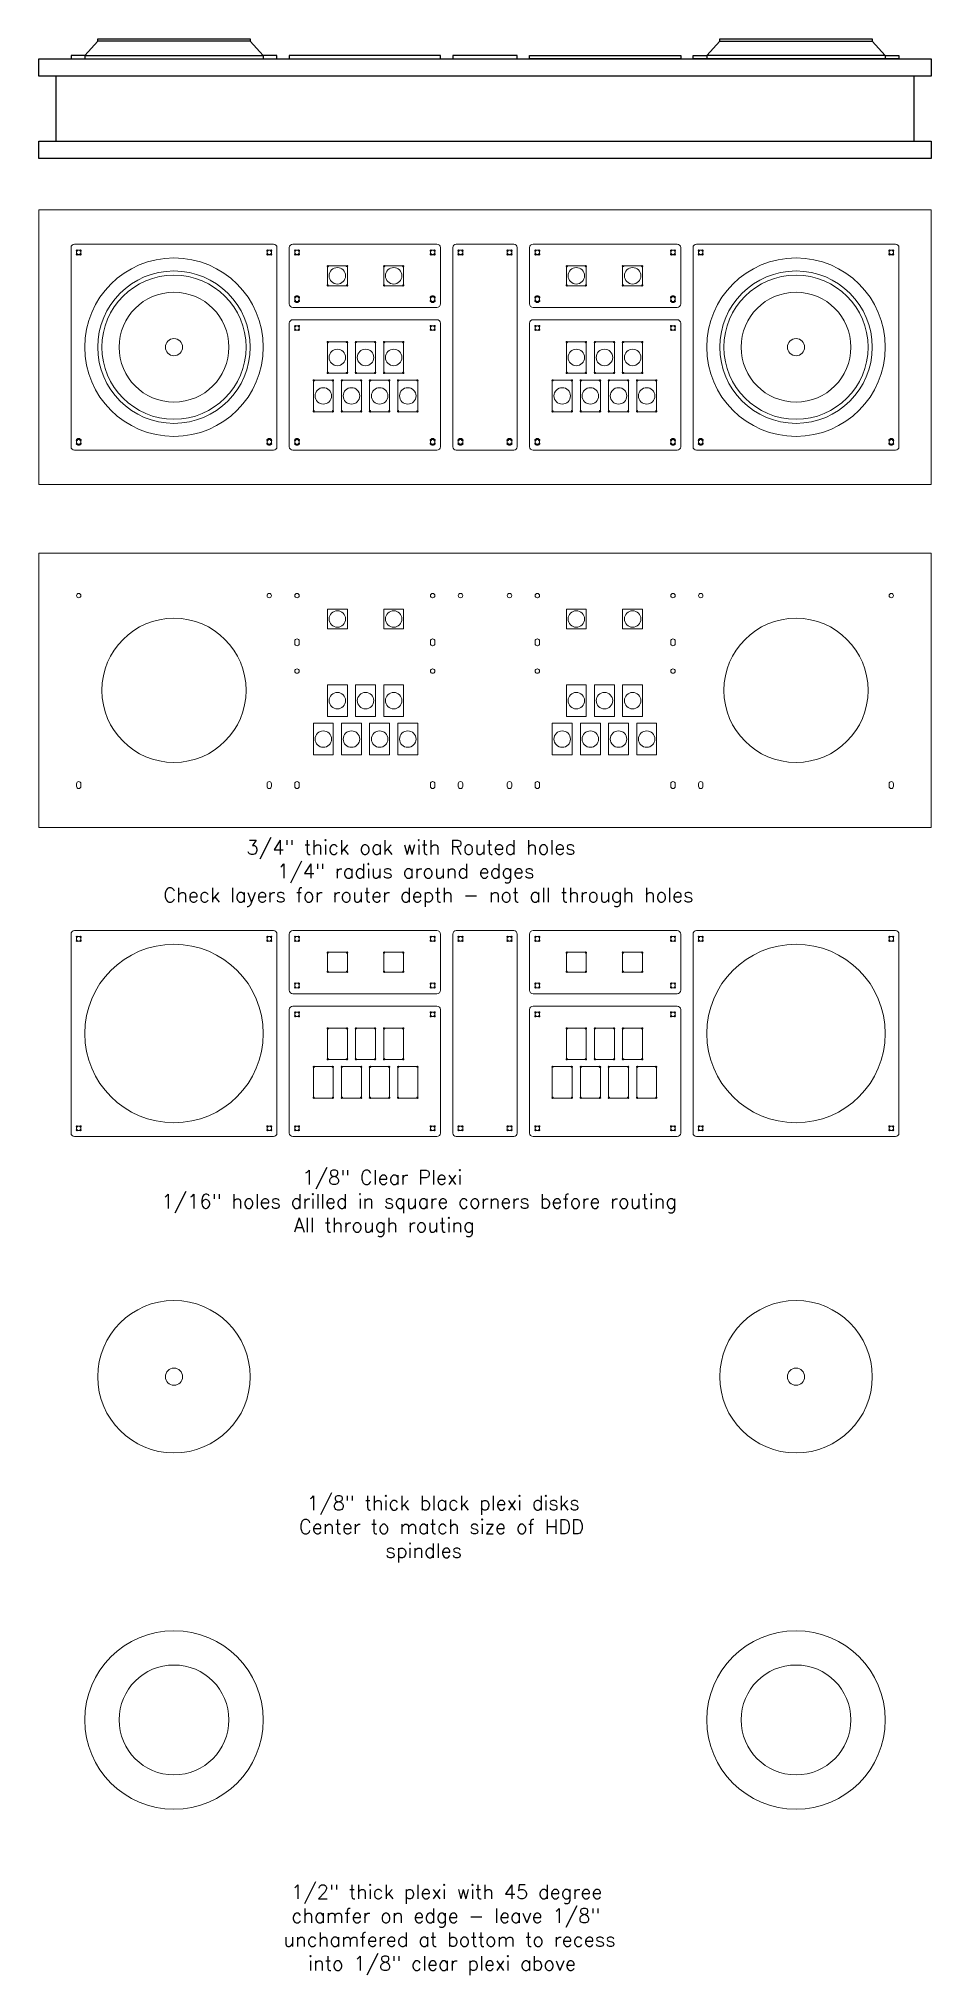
# Model space of a CAD drawing. Header units: inches. Extents: x 0 to 1300, y -2172 to 649.
import ezdxf

# ---------------------------------------------------------------- set-up
doc = ezdxf.new("R2010")
doc.units = ezdxf.units.IN
doc.header["$LTSCALE"] = 25.4
for name, color, linetype, lineweight in [('Plexi-Edges-0.125', 6, 'Continuous', 0), ('Plexi-Through-Drill', 4, 'Continuous', 0), ('Plexi-Through-Routing', 1, 'Continuous', 0), ('Plexi-Under-Wiki-Disk-0.5-Thick-Rout-45-on-edges-Leave-0.125-lip-for-recess', 3, 'Continuous', 0), ('Plexi-Wiki-Disk-Edges-Black-0.125', 8, 'Continuous', 0), ('Wood-Outside-Edge - Corner Round Router', 7, 'Continuous', 0), ('Wood-Rout-0.0625-Deep', 5, 'Continuous', 0), ('Wood-Routing-Through', 2, 'Continuous', 0), ('Wood_Rout-0.125-Deep', 136, 'Continuous', 0)]:
    doc.layers.add(name, color=color, linetype=linetype, lineweight=lineweight)
doc.styles.get("Standard").update_dxf_attribs({"font": 'romans__.ttf'})

msp = doc.modelspace()

# ---------------------------------------------------------------- linework, layer by layer
for p, q in [((67, 625), (327, 625)), ((67, 625), (67, 620)), ((327, 625), (327, 620)), ((1233, 625), (973, 625)), ((973, 625), (973, 620)), ((1233, 625), (1233, 620))]:
    msp.add_line(p, q)
for points in [[(86, 646), (86, 649.375), (308, 649.375), (308, 646)], [(992, 646), (992, 649.375), (1214, 649.375), (1214, 646)]]:
    msp.add_lwpolyline(points)
for points in [[(347, 620), (347, 625), (327, 625), (308, 646), (86, 646), (67, 625), (47, 625), (47, 620)], [(585, 620), (585, 625), (365, 625), (365, 620)], [(697, 620), (697, 625), (603, 625), (603, 620)], [(715, 620), (715, 625), (935, 625), (935, 620)], [(953, 620), (953, 625), (973, 625), (992, 646), (1214, 646), (1233, 625), (1253, 625), (1253, 620)], [(1300, 620), (1300, 595), (0, 595), (0, 620)], [(1275, 500), (1275, 595), (25, 595), (25, 500)], [(1300, 500), (1300, 475), (0, 475), (0, 500)]]:
    msp.add_lwpolyline(points, close=True)
at = {"layer": 'Plexi-Edges-0.125'}
for points in [[(47, 55), (47, 345, -0.41421356), (52, 350), (342, 350, -0.41421356), (347, 345), (347, 55, -0.41421356), (342, 50), (52, 50, -0.41421356)], [(580, 258), (370, 258, -0.41421356), (365, 263), (365, 345, -0.41421356), (370, 350), (580, 350, -0.41421356), (585, 345), (585, 263, -0.41421356)], [(697, 345), (697, 55, -0.41421356), (692, 50), (608, 50, -0.41421356), (603, 55), (603, 345, -0.41421356), (608, 350), (692, 350, -0.41421356)], [(720, 258), (930, 258, 0.41421356), (935, 263), (935, 345, 0.41421356), (930, 350), (720, 350, 0.41421356), (715, 345), (715, 263, 0.41421356)], [(1253, 55), (1253, 345, 0.41421356), (1248, 350), (958, 350, 0.41421356), (953, 345), (953, 55, 0.41421356), (958, 50), (1248, 50, 0.41421356)], [(365, 235), (365, 55, 0.41421356), (370, 50), (580, 50, 0.41421356), (585, 55), (585, 235, 0.41421356), (580, 240), (370, 240, 0.41421356)], [(935, 235), (935, 55, -0.41421356), (930, 50), (720, 50, -0.41421356), (715, 55), (715, 235, -0.41421356), (720, 240), (930, 240, -0.41421356)], [(47, -945), (47, -655, -0.41421356), (52, -650), (342, -650, -0.41421356), (347, -655), (347, -945, -0.41421356), (342, -950), (52, -950, -0.41421356)], [(580, -742), (370, -742, -0.41421356), (365, -737), (365, -655, -0.41421356), (370, -650), (580, -650, -0.41421356), (585, -655), (585, -737, -0.41421356)], [(697, -655), (697, -945, -0.41421356), (692, -950), (608, -950, -0.41421356), (603, -945), (603, -655, -0.41421356), (608, -650), (692, -650, -0.41421356)], [(720, -742), (930, -742, 0.41421356), (935, -737), (935, -655, 0.41421356), (930, -650), (720, -650, 0.41421356), (715, -655), (715, -737, 0.41421356)], [(1253, -945), (1253, -655, 0.41421356), (1248, -650), (958, -650, 0.41421356), (953, -655), (953, -945, 0.41421356), (958, -950), (1248, -950, 0.41421356)], [(365, -765), (365, -945, 0.41421356), (370, -950), (580, -950, 0.41421356), (585, -945), (585, -765, 0.41421356), (580, -760), (370, -760, 0.41421356)], [(935, -765), (935, -945, -0.41421356), (930, -950), (720, -950, -0.41421356), (715, -945), (715, -765, -0.41421356), (720, -760), (930, -760, -0.41421356)]]:
    msp.add_lwpolyline(points, format="xyb", close=True, dxfattribs=at)
at = {"layer": 'Plexi-Through-Drill'}
for centre in [(55.5, 340.75), (61, 340.75), (333, 340.75), (338.5, 340.75), (373.5, 340.75), (379, 340.75), (571, 340.75), (576.5, 340.75), (611.5, 340.75), (617, 340.75), (683, 340.75), (688.5, 340.75), (723.5, 340.75), (729, 340.75), (921, 340.75), (926.5, 340.75), (961.5, 340.75), (967, 340.75), (1239, 340.75), (1244.5, 340.75), (55.5, 335.25), (61, 335.25), (333, 335.25), (338.5, 335.25), (373.5, 335.25), (379, 335.25), (421, 318), (449, 318), (503, 318), (531, 318), (571, 335.25), (576.5, 335.25), (611.5, 335.25), (617, 335.25), (683, 335.25), (688.5, 335.25), (723.5, 335.25), (729, 335.25), (769, 318), (797, 318), (851, 318), (879, 318), (921, 335.25), (926.5, 335.25), (961.5, 335.25), (967, 335.25), (1239, 335.25), (1244.5, 335.25), (421, 290), (449, 290), (503, 290), (531, 290), (769, 290), (797, 290), (851, 290), (879, 290), (373.5, 272.75), (373.5, 267.25), (379, 272.75), (379, 267.25), (571, 272.75), (571, 267.25), (576.5, 272.75), (576.5, 267.25), (723.5, 272.75), (723.5, 267.25), (729, 272.75), (729, 267.25), (921, 272.75), (921, 267.25), (926.5, 272.75), (926.5, 267.25), (373.5, 230.75), (373.5, 225.25), (379, 230.75), (379, 225.25), (571, 230.75), (571, 225.25), (576.5, 230.75), (576.5, 225.25), (723.5, 230.75), (723.5, 225.25), (729, 230.75), (729, 225.25), (921, 230.75), (921, 225.25), (926.5, 230.75), (926.5, 225.25), (421, 207.5), (449, 207.5), (462, 207.5), (490, 207.5), (503, 207.5), (531, 207.5), (769, 207.5), (797, 207.5), (810, 207.5), (838, 207.5), (851, 207.5), (879, 207.5), (400.5, 151.5), (421, 162.5), (428.5, 151.5), (441.5, 151.5), (449, 162.5), (462, 162.5), (469.5, 151.5), (482.5, 151.5), (490, 162.5), (503, 162.5), (510.5, 151.5), (523.5, 151.5), (531, 162.5), (551.5, 151.5), (748.5, 151.5), (769, 162.5), (776.5, 151.5), (789.5, 151.5), (797, 162.5), (810, 162.5), (817.5, 151.5), (830.5, 151.5), (838, 162.5), (851, 162.5), (858.5, 151.5), (871.5, 151.5), (879, 162.5), (899.5, 151.5), (400.5, 106.5), (428.5, 106.5), (441.5, 106.5), (469.5, 106.5), (482.5, 106.5), (510.5, 106.5), (523.5, 106.5), (551.5, 106.5), (748.5, 106.5), (776.5, 106.5), (789.5, 106.5), (817.5, 106.5), (830.5, 106.5), (858.5, 106.5), (871.5, 106.5), (899.5, 106.5), (55.5, 64.75), (55.5, 59.25), (61, 64.75), (61, 59.25), (333, 64.75), (333, 59.25), (338.5, 64.75), (338.5, 59.25), (373.5, 64.75), (373.5, 59.25), (379, 64.75), (379, 59.25), (571, 64.75), (571, 59.25), (576.5, 64.75), (576.5, 59.25), (611.5, 64.75), (611.5, 59.25), (617, 64.75), (617, 59.25), (683, 64.75), (683, 59.25), (688.5, 64.75), (688.5, 59.25), (723.5, 64.75), (723.5, 59.25), (729, 64.75), (729, 59.25), (921, 64.75), (921, 59.25), (926.5, 64.75), (926.5, 59.25), (961.5, 64.75), (961.5, 59.25), (967, 64.75), (967, 59.25), (1239, 64.75), (1239, 59.25), (1244.5, 64.75), (1244.5, 59.25), (55.5, -659.25), (55.5, -664.75), (61, -659.25), (61, -664.75), (333, -659.25), (333, -664.75), (338.5, -659.25), (338.5, -664.75), (373.5, -659.25), (373.5, -664.75), (379, -659.25), (379, -664.75), (571, -659.25), (571, -664.75), (576.5, -659.25), (576.5, -664.75), (611.5, -659.25), (611.5, -664.75), (617, -659.25), (617, -664.75), (683, -659.25), (683, -664.75), (688.5, -659.25), (688.5, -664.75), (723.5, -659.25), (723.5, -664.75), (729, -659.25), (729, -664.75), (921, -659.25), (921, -664.75), (926.5, -659.25), (926.5, -664.75), (961.5, -659.25), (961.5, -664.75), (967, -659.25), (967, -664.75), (1239, -659.25), (1239, -664.75), (1244.5, -659.25), (1244.5, -664.75), (421, -682), (449, -682), (503, -682), (531, -682), (769, -682), (797, -682), (851, -682), (879, -682), (373.5, -727.25), (373.5, -732.75), (379, -727.25), (379, -732.75), (421, -710), (449, -710), (503, -710), (531, -710), (571, -727.25), (571, -732.75), (576.5, -727.25), (576.5, -732.75), (723.5, -727.25), (723.5, -732.75), (729, -727.25), (729, -732.75), (769, -710), (797, -710), (851, -710), (879, -710), (921, -727.25), (921, -732.75), (926.5, -727.25), (926.5, -732.75), (373.5, -769.25), (373.5, -774.75), (379, -769.25), (379, -774.75), (571, -769.25), (571, -774.75), (576.5, -769.25), (576.5, -774.75), (723.5, -769.25), (723.5, -774.75), (729, -769.25), (729, -774.75), (921, -769.25), (921, -774.75), (926.5, -769.25), (926.5, -774.75), (421, -792.5), (449, -792.5), (462, -792.5), (490, -792.5), (503, -792.5), (531, -792.5), (769, -792.5), (797, -792.5), (810, -792.5), (838, -792.5), (851, -792.5), (879, -792.5), (421, -837.5), (449, -837.5), (462, -837.5), (490, -837.5), (503, -837.5), (531, -837.5), (769, -837.5), (797, -837.5), (810, -837.5), (838, -837.5), (851, -837.5), (879, -837.5), (400.5, -848.5), (428.5, -848.5), (441.5, -848.5), (469.5, -848.5), (482.5, -848.5), (510.5, -848.5), (523.5, -848.5), (551.5, -848.5), (748.5, -848.5), (776.5, -848.5), (789.5, -848.5), (817.5, -848.5), (830.5, -848.5), (858.5, -848.5), (871.5, -848.5), (899.5, -848.5), (400.5, -893.5), (428.5, -893.5), (441.5, -893.5), (469.5, -893.5), (482.5, -893.5), (510.5, -893.5), (523.5, -893.5), (551.5, -893.5), (748.5, -893.5), (776.5, -893.5), (789.5, -893.5), (817.5, -893.5), (830.5, -893.5), (858.5, -893.5), (871.5, -893.5), (899.5, -893.5), (55.5, -935.25), (55.5, -940.75), (61, -935.25), (61, -940.75), (333, -935.25), (333, -940.75), (338.5, -935.25), (338.5, -940.75), (373.5, -935.25), (373.5, -940.75), (379, -935.25), (379, -940.75), (571, -935.25), (571, -940.75), (576.5, -935.25), (576.5, -940.75), (611.5, -935.25), (611.5, -940.75), (617, -935.25), (617, -940.75), (683, -935.25), (683, -940.75), (688.5, -935.25), (688.5, -940.75), (723.5, -935.25), (723.5, -940.75), (729, -935.25), (729, -940.75), (921, -935.25), (921, -940.75), (926.5, -935.25), (926.5, -940.75), (961.5, -935.25), (961.5, -940.75), (967, -935.25), (967, -940.75), (1239, -935.25), (1239, -940.75), (1244.5, -935.25), (1244.5, -940.75)]:
    msp.add_circle(centre, 1, dxfattribs=at)
at = {"layer": 'Plexi-Through-Routing'}
for points in [[(55, 334.75), (55, 341.25), (61.5, 341.25), (61.5, 334.75)], [(339, 334.75), (339, 341.25), (332.5, 341.25), (332.5, 334.75)], [(373, 334.75), (373, 341.25), (379.5, 341.25), (379.5, 334.75)], [(577, 334.75), (577, 341.25), (570.5, 341.25), (570.5, 334.75)], [(611, 334.75), (611, 341.25), (617.5, 341.25), (617.5, 334.75)], [(689, 334.75), (689, 341.25), (682.5, 341.25), (682.5, 334.75)], [(723, 334.75), (723, 341.25), (729.5, 341.25), (729.5, 334.75)], [(927, 334.75), (927, 341.25), (920.5, 341.25), (920.5, 334.75)], [(961, 334.75), (961, 341.25), (967.5, 341.25), (967.5, 334.75)], [(1245, 334.75), (1245, 341.25), (1238.5, 341.25), (1238.5, 334.75)], [(420.5, 289.5), (420.5, 318.5), (449.5, 318.5), (449.5, 289.5)], [(502.5, 289.5), (502.5, 318.5), (531.5, 318.5), (531.5, 289.5)], [(797.5, 289.5), (797.5, 318.5), (768.5, 318.5), (768.5, 289.5)], [(879.5, 289.5), (879.5, 318.5), (850.5, 318.5), (850.5, 289.5)], [(373, 273.25), (373, 266.75), (379.5, 266.75), (379.5, 273.25)], [(577, 273.25), (577, 266.75), (570.5, 266.75), (570.5, 273.25)], [(723, 273.25), (723, 266.75), (729.5, 266.75), (729.5, 273.25)], [(927, 273.25), (927, 266.75), (920.5, 266.75), (920.5, 273.25)], [(373, 224.75), (373, 231.25), (379.5, 231.25), (379.5, 224.75)], [(577, 224.75), (577, 231.25), (570.5, 231.25), (570.5, 224.75)], [(723, 224.75), (723, 231.25), (729.5, 231.25), (729.5, 224.75)], [(927, 224.75), (927, 231.25), (920.5, 231.25), (920.5, 224.75)], [(449.5, 208), (420.5, 208), (420.5, 162), (449.5, 162)], [(490.5, 208), (461.5, 208), (461.5, 162), (490.5, 162)], [(531.5, 208), (502.5, 208), (502.5, 162), (531.5, 162)], [(768.5, 208), (797.5, 208), (797.5, 162), (768.5, 162)], [(809.5, 208), (838.5, 208), (838.5, 162), (809.5, 162)], [(850.5, 208), (879.5, 208), (879.5, 162), (850.5, 162)], [(429, 152), (400, 152), (400, 106), (429, 106)], [(470, 152), (441, 152), (441, 106), (470, 106)], [(511, 152), (482, 152), (482, 106), (511, 106)], [(552, 152), (523, 152), (523, 106), (552, 106)], [(748, 152), (777, 152), (777, 106), (748, 106)], [(789, 152), (818, 152), (818, 106), (789, 106)], [(830, 152), (859, 152), (859, 106), (830, 106)], [(871, 152), (900, 152), (900, 106), (871, 106)], [(55, 65.25), (55, 58.75), (61.5, 58.75), (61.5, 65.25)], [(339, 65.25), (339, 58.75), (332.5, 58.75), (332.5, 65.25)], [(373, 65.25), (373, 58.75), (379.5, 58.75), (379.5, 65.25)], [(577, 65.25), (577, 58.75), (570.5, 58.75), (570.5, 65.25)], [(611, 65.25), (611, 58.75), (617.5, 58.75), (617.5, 65.25)], [(689, 65.25), (689, 58.75), (682.5, 58.75), (682.5, 65.25)], [(723, 65.25), (723, 58.75), (729.5, 58.75), (729.5, 65.25)], [(927, 65.25), (927, 58.75), (920.5, 58.75), (920.5, 65.25)], [(961, 65.25), (961, 58.75), (967.5, 58.75), (967.5, 65.25)], [(1245, 65.25), (1245, 58.75), (1238.5, 58.75), (1238.5, 65.25)], [(55, -665.25), (55, -658.75), (61.5, -658.75), (61.5, -665.25)], [(339, -665.25), (339, -658.75), (332.5, -658.75), (332.5, -665.25)], [(373, -665.25), (373, -658.75), (379.5, -658.75), (379.5, -665.25)], [(577, -665.25), (577, -658.75), (570.5, -658.75), (570.5, -665.25)], [(611, -665.25), (611, -658.75), (617.5, -658.75), (617.5, -665.25)], [(689, -665.25), (689, -658.75), (682.5, -658.75), (682.5, -665.25)], [(723, -665.25), (723, -658.75), (729.5, -658.75), (729.5, -665.25)], [(927, -665.25), (927, -658.75), (920.5, -658.75), (920.5, -665.25)], [(961, -665.25), (961, -658.75), (967.5, -658.75), (967.5, -665.25)], [(1245, -665.25), (1245, -658.75), (1238.5, -658.75), (1238.5, -665.25)], [(420.5, -710.5), (420.5, -681.5), (449.5, -681.5), (449.5, -710.5)], [(502.5, -710.5), (502.5, -681.5), (531.5, -681.5), (531.5, -710.5)], [(797.5, -710.5), (797.5, -681.5), (768.5, -681.5), (768.5, -710.5)], [(879.5, -710.5), (879.5, -681.5), (850.5, -681.5), (850.5, -710.5)], [(373, -726.75), (373, -733.25), (379.5, -733.25), (379.5, -726.75)], [(577, -726.75), (577, -733.25), (570.5, -733.25), (570.5, -726.75)], [(723, -726.75), (723, -733.25), (729.5, -733.25), (729.5, -726.75)], [(927, -726.75), (927, -733.25), (920.5, -733.25), (920.5, -726.75)], [(373, -775.25), (373, -768.75), (379.5, -768.75), (379.5, -775.25)], [(577, -775.25), (577, -768.75), (570.5, -768.75), (570.5, -775.25)], [(723, -775.25), (723, -768.75), (729.5, -768.75), (729.5, -775.25)], [(927, -775.25), (927, -768.75), (920.5, -768.75), (920.5, -775.25)], [(449.5, -792), (420.5, -792), (420.5, -838), (449.5, -838)], [(490.5, -792), (461.5, -792), (461.5, -838), (490.5, -838)], [(531.5, -792), (502.5, -792), (502.5, -838), (531.5, -838)], [(768.5, -792), (797.5, -792), (797.5, -838), (768.5, -838)], [(809.5, -792), (838.5, -792), (838.5, -838), (809.5, -838)], [(850.5, -792), (879.5, -792), (879.5, -838), (850.5, -838)], [(429, -848), (400, -848), (400, -894), (429, -894)], [(470, -848), (441, -848), (441, -894), (470, -894)], [(511, -848), (482, -848), (482, -894), (511, -894)], [(552, -848), (523, -848), (523, -894), (552, -894)], [(748, -848), (777, -848), (777, -894), (748, -894)], [(789, -848), (818, -848), (818, -894), (789, -894)], [(830, -848), (859, -848), (859, -894), (830, -894)], [(871, -848), (900, -848), (900, -894), (871, -894)], [(55, -934.75), (55, -941.25), (61.5, -941.25), (61.5, -934.75)], [(339, -934.75), (339, -941.25), (332.5, -941.25), (332.5, -934.75)], [(373, -934.75), (373, -941.25), (379.5, -941.25), (379.5, -934.75)], [(577, -934.75), (577, -941.25), (570.5, -941.25), (570.5, -934.75)], [(611, -934.75), (611, -941.25), (617.5, -941.25), (617.5, -934.75)], [(689, -934.75), (689, -941.25), (682.5, -941.25), (682.5, -934.75)], [(723, -934.75), (723, -941.25), (729.5, -941.25), (729.5, -934.75)], [(927, -934.75), (927, -941.25), (920.5, -941.25), (920.5, -934.75)], [(961, -934.75), (961, -941.25), (967.5, -941.25), (967.5, -934.75)], [(1245, -934.75), (1245, -941.25), (1238.5, -941.25), (1238.5, -934.75)]]:
    msp.add_lwpolyline(points, close=True, dxfattribs=at)
for centre in [(197, 200), (1103, 200), (197, -800), (1103, -800)]:
    msp.add_circle(centre, 130, dxfattribs=at)
at = {"layer": 'Plexi-Under-Wiki-Disk-0.5-Thick-Rout-45-on-edges-Leave-0.125-lip-for-recess'}
for centre, radius in [((197, 200), 130), ((1103, 200), 130), ((197, 200), 80), ((1103, 200), 80), ((197, -1800), 130), ((1103, -1800), 130), ((197, -1800), 80), ((1103, -1800), 80)]:
    msp.add_circle(centre, radius, dxfattribs=at)
at = {"layer": 'Plexi-Wiki-Disk-Edges-Black-0.125'}
for centre, radius in [((197, 200), 111), ((1103, 200), 111), ((197, 200), 12.5), ((1103, 200), 12.5), ((197, -1300), 111), ((1103, -1300), 111), ((197, -1300), 12.5), ((1103, -1300), 12.5)]:
    msp.add_circle(centre, radius, dxfattribs=at)
at = {"layer": 'Wood-Outside-Edge - Corner Round Router'}
for points in [[(0, 0), (1300, 0), (1300, 400), (0, 400)], [(0, -500), (1300, -500), (1300, -100), (0, -100)]]:
    msp.add_lwpolyline(points, close=True, dxfattribs=at)
at = {"layer": 'Wood-Rout-0.0625-Deep'}
for points in [[(420.5, 289.5), (420.5, 318.5), (449.5, 318.5), (449.5, 289.5)], [(502.5, 289.5), (502.5, 318.5), (531.5, 318.5), (531.5, 289.5)], [(797.5, 289.5), (797.5, 318.5), (768.5, 318.5), (768.5, 289.5)], [(879.5, 289.5), (879.5, 318.5), (850.5, 318.5), (850.5, 289.5)], [(420.5, -210.5), (420.5, -181.5), (449.5, -181.5), (449.5, -210.5)], [(502.5, -210.5), (502.5, -181.5), (531.5, -181.5), (531.5, -210.5)], [(797.5, -210.5), (797.5, -181.5), (768.5, -181.5), (768.5, -210.5)], [(879.5, -210.5), (879.5, -181.5), (850.5, -181.5), (850.5, -210.5)]]:
    msp.add_lwpolyline(points, close=True, dxfattribs=at)
at = {"layer": 'Wood-Routing-Through'}
for points in [[(58.175, 341.175), (58.325, 341.175, -0.41421356), (61.5, 338), (61.5, 338, -0.41421356), (58.325, 334.825), (58.175, 334.825, -0.41421356), (55, 338), (55, 338, -0.41421356)], [(335.825, 341.175), (335.675, 341.175, 0.41421356), (332.5, 338), (332.5, 338, 0.41421356), (335.675, 334.825), (335.825, 334.825, 0.41421356), (339, 338), (339, 338, 0.41421356)], [(376.175, 341.175), (376.325, 341.175, -0.41421356), (379.5, 338), (379.5, 338, -0.41421356), (376.325, 334.825), (376.175, 334.825, -0.41421356), (373, 338), (373, 338, -0.41421356)], [(573.825, 341.175), (573.675, 341.175, 0.41421356), (570.5, 338), (570.5, 338, 0.41421356), (573.675, 334.825), (573.825, 334.825, 0.41421356), (577, 338), (577, 338, 0.41421356)], [(614.175, 341.175), (614.325, 341.175, -0.41421356), (617.5, 338), (617.5, 338, -0.41421356), (614.325, 334.825), (614.175, 334.825, -0.41421356), (611, 338), (611, 338, -0.41421356)], [(685.825, 341.175), (685.675, 341.175, 0.41421356), (682.5, 338), (682.5, 338, 0.41421356), (685.675, 334.825), (685.825, 334.825, 0.41421356), (689, 338), (689, 338, 0.41421356)], [(726.175, 341.175), (726.325, 341.175, -0.41421356), (729.5, 338), (729.5, 338, -0.41421356), (726.325, 334.825), (726.175, 334.825, -0.41421356), (723, 338), (723, 338, -0.41421356)], [(923.825, 341.175), (923.675, 341.175, 0.41421356), (920.5, 338), (920.5, 338, 0.41421356), (923.675, 334.825), (923.825, 334.825, 0.41421356), (927, 338), (927, 338, 0.41421356)], [(964.175, 341.175), (964.325, 341.175, -0.41421356), (967.5, 338), (967.5, 338, -0.41421356), (964.325, 334.825), (964.175, 334.825, -0.41421356), (961, 338), (961, 338, -0.41421356)], [(1241.825, 341.175), (1241.675, 341.175, 0.41421356), (1238.5, 338), (1238.5, 338, 0.41421356), (1241.675, 334.825), (1241.825, 334.825, 0.41421356), (1245, 338), (1245, 338, 0.41421356)], [(376.175, 265), (376.325, 265, 0.41421356), (379.5, 268.175), (379.5, 271.825, 0.41421356), (376.325, 275), (376.175, 275, 0.41421356), (373, 271.825), (373, 268.175, 0.41421356)], [(573.825, 265), (573.675, 265, -0.41421356), (570.5, 268.175), (570.5, 271.825, -0.41421356), (573.675, 275), (573.825, 275, -0.41421356), (577, 271.825), (577, 268.175, -0.41421356)], [(726.175, 265), (726.325, 265, 0.41421356), (729.5, 268.175), (729.5, 271.825, 0.41421356), (726.325, 275), (726.175, 275, 0.41421356), (723, 271.825), (723, 268.175, 0.41421356)], [(923.825, 265), (923.675, 265, -0.41421356), (920.5, 268.175), (920.5, 271.825, -0.41421356), (923.675, 275), (923.825, 275, -0.41421356), (927, 271.825), (927, 268.175, -0.41421356)], [(376.175, 231.175), (376.325, 231.175, -0.41421356), (379.5, 228), (379.5, 228, -0.41421356), (376.325, 224.825), (376.175, 224.825, -0.41421356), (373, 228), (373, 228, -0.41421356)], [(573.825, 231.175), (573.675, 231.175, 0.41421356), (570.5, 228), (570.5, 228, 0.41421356), (573.675, 224.825), (573.825, 224.825, 0.41421356), (577, 228), (577, 228, 0.41421356)], [(726.175, 231.175), (726.325, 231.175, -0.41421356), (729.5, 228), (729.5, 228, -0.41421356), (726.325, 224.825), (726.175, 224.825, -0.41421356), (723, 228), (723, 228, -0.41421356)], [(923.825, 231.175), (923.675, 231.175, 0.41421356), (920.5, 228), (920.5, 228, 0.41421356), (923.675, 224.825), (923.825, 224.825, 0.41421356), (927, 228), (927, 228, 0.41421356)], [(58.175, 57), (58.325, 57, 0.41421356), (61.5, 60.175), (61.5, 63.825, 0.41421356), (58.325, 67), (58.175, 67, 0.41421356), (55, 63.825), (55, 60.175, 0.41421356)], [(335.825, 57), (335.675, 57, -0.41421356), (332.5, 60.175), (332.5, 63.825, -0.41421356), (335.675, 67), (335.825, 67, -0.41421356), (339, 63.825), (339, 60.175, -0.41421356)], [(376.175, 57), (376.325, 57, 0.41421356), (379.5, 60.175), (379.5, 63.825, 0.41421356), (376.325, 67), (376.175, 67, 0.41421356), (373, 63.825), (373, 60.175, 0.41421356)], [(573.825, 57), (573.675, 57, -0.41421356), (570.5, 60.175), (570.5, 63.825, -0.41421356), (573.675, 67), (573.825, 67, -0.41421356), (577, 63.825), (577, 60.175, -0.41421356)], [(614.175, 57), (614.325, 57, 0.41421356), (617.5, 60.175), (617.5, 63.825, 0.41421356), (614.325, 67), (614.175, 67, 0.41421356), (611, 63.825), (611, 60.175, 0.41421356)], [(685.825, 57), (685.675, 57, -0.41421356), (682.5, 60.175), (682.5, 63.825, -0.41421356), (685.675, 67), (685.825, 67, -0.41421356), (689, 63.825), (689, 60.175, -0.41421356)], [(726.175, 57), (726.325, 57, 0.41421356), (729.5, 60.175), (729.5, 63.825, 0.41421356), (726.325, 67), (726.175, 67, 0.41421356), (723, 63.825), (723, 60.175, 0.41421356)], [(923.825, 57), (923.675, 57, -0.41421356), (920.5, 60.175), (920.5, 63.825, -0.41421356), (923.675, 67), (923.825, 67, -0.41421356), (927, 63.825), (927, 60.175, -0.41421356)], [(964.175, 57), (964.325, 57, 0.41421356), (967.5, 60.175), (967.5, 63.825, 0.41421356), (964.325, 67), (964.175, 67, 0.41421356), (961, 63.825), (961, 60.175, 0.41421356)], [(1241.825, 57), (1241.675, 57, -0.41421356), (1238.5, 60.175), (1238.5, 63.825, -0.41421356), (1241.675, 67), (1241.825, 67, -0.41421356), (1245, 63.825), (1245, 60.175, -0.41421356)], [(58.175, -158.825), (58.325, -158.825, -0.41421356), (61.5, -162), (61.5, -162, -0.41421356), (58.325, -165.175), (58.175, -165.175, -0.41421356), (55, -162), (55, -162, -0.41421356)], [(335.825, -158.825), (335.675, -158.825, 0.41421356), (332.5, -162), (332.5, -162, 0.41421356), (335.675, -165.175), (335.825, -165.175, 0.41421356), (339, -162), (339, -162, 0.41421356)], [(376.175, -158.825), (376.325, -158.825, -0.41421356), (379.5, -162), (379.5, -162, -0.41421356), (376.325, -165.175), (376.175, -165.175, -0.41421356), (373, -162), (373, -162, -0.41421356)], [(573.825, -158.825), (573.675, -158.825, 0.41421356), (570.5, -162), (570.5, -162, 0.41421356), (573.675, -165.175), (573.825, -165.175, 0.41421356), (577, -162), (577, -162, 0.41421356)], [(614.175, -158.825), (614.325, -158.825, -0.41421356), (617.5, -162), (617.5, -162, -0.41421356), (614.325, -165.175), (614.175, -165.175, -0.41421356), (611, -162), (611, -162, -0.41421356)], [(685.825, -158.825), (685.675, -158.825, 0.41421356), (682.5, -162), (682.5, -162, 0.41421356), (685.675, -165.175), (685.825, -165.175, 0.41421356), (689, -162), (689, -162, 0.41421356)], [(726.175, -158.825), (726.325, -158.825, -0.41421356), (729.5, -162), (729.5, -162, -0.41421356), (726.325, -165.175), (726.175, -165.175, -0.41421356), (723, -162), (723, -162, -0.41421356)], [(923.825, -158.825), (923.675, -158.825, 0.41421356), (920.5, -162), (920.5, -162, 0.41421356), (923.675, -165.175), (923.825, -165.175, 0.41421356), (927, -162), (927, -162, 0.41421356)], [(964.175, -158.825), (964.325, -158.825, -0.41421356), (967.5, -162), (967.5, -162, -0.41421356), (964.325, -165.175), (964.175, -165.175, -0.41421356), (961, -162), (961, -162, -0.41421356)], [(1241.825, -158.825), (1241.675, -158.825, 0.41421356), (1238.5, -162), (1238.5, -162, 0.41421356), (1241.675, -165.175), (1241.825, -165.175, 0.41421356), (1245, -162), (1245, -162, 0.41421356)], [(376.175, -235), (376.325, -235, 0.41421356), (379.5, -231.825), (379.5, -228.175, 0.41421356), (376.325, -225), (376.175, -225, 0.41421356), (373, -228.175), (373, -231.825, 0.41421356)], [(573.825, -235), (573.675, -235, -0.41421356), (570.5, -231.825), (570.5, -228.175, -0.41421356), (573.675, -225), (573.825, -225, -0.41421356), (577, -228.175), (577, -231.825, -0.41421356)], [(726.175, -235), (726.325, -235, 0.41421356), (729.5, -231.825), (729.5, -228.175, 0.41421356), (726.325, -225), (726.175, -225, 0.41421356), (723, -228.175), (723, -231.825, 0.41421356)], [(923.825, -235), (923.675, -235, -0.41421356), (920.5, -231.825), (920.5, -228.175, -0.41421356), (923.675, -225), (923.825, -225, -0.41421356), (927, -228.175), (927, -231.825, -0.41421356)], [(376.175, -268.825), (376.325, -268.825, -0.41421356), (379.5, -272), (379.5, -272, -0.41421356), (376.325, -275.175), (376.175, -275.175, -0.41421356), (373, -272), (373, -272, -0.41421356)], [(573.825, -268.825), (573.675, -268.825, 0.41421356), (570.5, -272), (570.5, -272, 0.41421356), (573.675, -275.175), (573.825, -275.175, 0.41421356), (577, -272), (577, -272, 0.41421356)], [(726.175, -268.825), (726.325, -268.825, -0.41421356), (729.5, -272), (729.5, -272, -0.41421356), (726.325, -275.175), (726.175, -275.175, -0.41421356), (723, -272), (723, -272, -0.41421356)], [(923.825, -268.825), (923.675, -268.825, 0.41421356), (920.5, -272), (920.5, -272, 0.41421356), (923.675, -275.175), (923.825, -275.175, 0.41421356), (927, -272), (927, -272, 0.41421356)], [(58.175, -443), (58.325, -443, 0.41421356), (61.5, -439.825), (61.5, -436.175, 0.41421356), (58.325, -433), (58.175, -433, 0.41421356), (55, -436.175), (55, -439.825, 0.41421356)], [(335.825, -443), (335.675, -443, -0.41421356), (332.5, -439.825), (332.5, -436.175, -0.41421356), (335.675, -433), (335.825, -433, -0.41421356), (339, -436.175), (339, -439.825, -0.41421356)], [(376.175, -443), (376.325, -443, 0.41421356), (379.5, -439.825), (379.5, -436.175, 0.41421356), (376.325, -433), (376.175, -433, 0.41421356), (373, -436.175), (373, -439.825, 0.41421356)], [(573.825, -443), (573.675, -443, -0.41421356), (570.5, -439.825), (570.5, -436.175, -0.41421356), (573.675, -433), (573.825, -433, -0.41421356), (577, -436.175), (577, -439.825, -0.41421356)], [(614.175, -443), (614.325, -443, 0.41421356), (617.5, -439.825), (617.5, -436.175, 0.41421356), (614.325, -433), (614.175, -433, 0.41421356), (611, -436.175), (611, -439.825, 0.41421356)], [(685.825, -443), (685.675, -443, -0.41421356), (682.5, -439.825), (682.5, -436.175, -0.41421356), (685.675, -433), (685.825, -433, -0.41421356), (689, -436.175), (689, -439.825, -0.41421356)], [(726.175, -443), (726.325, -443, 0.41421356), (729.5, -439.825), (729.5, -436.175, 0.41421356), (726.325, -433), (726.175, -433, 0.41421356), (723, -436.175), (723, -439.825, 0.41421356)], [(923.825, -443), (923.675, -443, -0.41421356), (920.5, -439.825), (920.5, -436.175, -0.41421356), (923.675, -433), (923.825, -433, -0.41421356), (927, -436.175), (927, -439.825, -0.41421356)], [(964.175, -443), (964.325, -443, 0.41421356), (967.5, -439.825), (967.5, -436.175, 0.41421356), (964.325, -433), (964.175, -433, 0.41421356), (961, -436.175), (961, -439.825, 0.41421356)], [(1241.825, -443), (1241.675, -443, -0.41421356), (1238.5, -439.825), (1238.5, -436.175, -0.41421356), (1241.675, -433), (1241.825, -433, -0.41421356), (1245, -436.175), (1245, -439.825, -0.41421356)]]:
    msp.add_lwpolyline(points, format="xyb", close=True, dxfattribs=at)
for centre, radius in [((435, 304), 12), ((517, 304), 12), ((783, 304), 12), ((865, 304), 12), ((197, 200), 105), ((1103, 200), 105), ((435, 185), 12), ((476, 185), 12), ((517, 185), 12), ((783, 185), 12), ((824, 185), 12), ((865, 185), 12), ((414.5, 129), 12), ((455.5, 129), 12), ((496.5, 129), 12), ((537.5, 129), 12), ((762.5, 129), 12), ((803.5, 129), 12), ((844.5, 129), 12), ((885.5, 129), 12), ((197, -300), 105), ((435, -196), 12), ((517, -196), 12), ((783, -196), 12), ((865, -196), 12), ((1103, -300), 105), ((435, -315), 12), ((476, -315), 12), ((517, -315), 12), ((783, -315), 12), ((824, -315), 12), ((865, -315), 12), ((414.5, -371), 12), ((455.5, -371), 12), ((496.5, -371), 12), ((537.5, -371), 12), ((762.5, -371), 12), ((803.5, -371), 12), ((844.5, -371), 12), ((885.5, -371), 12)]:
    msp.add_circle(centre, radius, dxfattribs=at)
at = {"layer": 'Wood_Rout-0.125-Deep'}
for points in [[(449.5, 208), (420.5, 208), (420.5, 162), (449.5, 162)], [(490.5, 208), (461.5, 208), (461.5, 162), (490.5, 162)], [(531.5, 208), (502.5, 208), (502.5, 162), (531.5, 162)], [(768.5, 208), (797.5, 208), (797.5, 162), (768.5, 162)], [(809.5, 208), (838.5, 208), (838.5, 162), (809.5, 162)], [(850.5, 208), (879.5, 208), (879.5, 162), (850.5, 162)], [(429, 152), (400, 152), (400, 106), (429, 106)], [(470, 152), (441, 152), (441, 106), (470, 106)], [(511, 152), (482, 152), (482, 106), (511, 106)], [(552, 152), (523, 152), (523, 106), (552, 106)], [(748, 152), (777, 152), (777, 106), (748, 106)], [(789, 152), (818, 152), (818, 106), (789, 106)], [(830, 152), (859, 152), (859, 106), (830, 106)], [(871, 152), (900, 152), (900, 106), (871, 106)], [(449.5, -292), (420.5, -292), (420.5, -338), (449.5, -338)], [(490.5, -292), (461.5, -292), (461.5, -338), (490.5, -338)], [(531.5, -292), (502.5, -292), (502.5, -338), (531.5, -338)], [(768.5, -292), (797.5, -292), (797.5, -338), (768.5, -338)], [(809.5, -292), (838.5, -292), (838.5, -338), (809.5, -338)], [(850.5, -292), (879.5, -292), (879.5, -338), (850.5, -338)], [(429, -348), (400, -348), (400, -394), (429, -394)], [(470, -348), (441, -348), (441, -394), (470, -394)], [(511, -348), (482, -348), (482, -394), (511, -394)], [(552, -348), (523, -348), (523, -394), (552, -394)], [(748, -348), (777, -348), (777, -394), (748, -394)], [(789, -348), (818, -348), (818, -394), (789, -394)], [(830, -348), (859, -348), (859, -394), (830, -394)], [(871, -348), (900, -348), (900, -394), (871, -394)]]:
    msp.add_lwpolyline(points, close=True, dxfattribs=at)

# ---------------------------------------------------------------- texts
at = {"char_height": 20.83333, "attachment_point": 1}
for s, width, insert in [('\\A1;{\\W5.2106;  }3/4" thick oak with Routed holes\\P{\\W6.7686;  }1/4" radius around edges\\P{\\W1.94593; }Check layers for router depth - not all through holes', 996.68321, (153.666, -518.242)), ('\\A1;{\\W9.5994;  }1/8" Clear Plexi\\P{\\W4.83398; }1/16" holes drilled in square corners before routing\\P{\\W9.1634;  }All through routing', 1074.52266, (109.606, -999.147)), ('\\A1;{\\W3.83252; }1/8" thick black plexi disks\\P{\\W3.02401; }Center to match size of HDD \\P{\\W5.9241;  }spindles', 619.23532, (335.781, -1473.354)), ('\\A1;{\\W2.21549; }1/2" thick plexi with 45 degree \\P{\\W2.2441; }chamfer on edge - leave 1/8" \\P{\\W1.44273; }unchamfered at bottom to recess \\P{\\W3.95411; }into 1/8" clear plexi above', 619.23532, (335.781, -2040.058))]:
    msp.add_mtext_dynamic_manual_height_columns(s, width=width, gutter_width=104.167, heights=[0], dxfattribs=dict(at, insert=insert))

doc.saveas('drawing.dxf')
